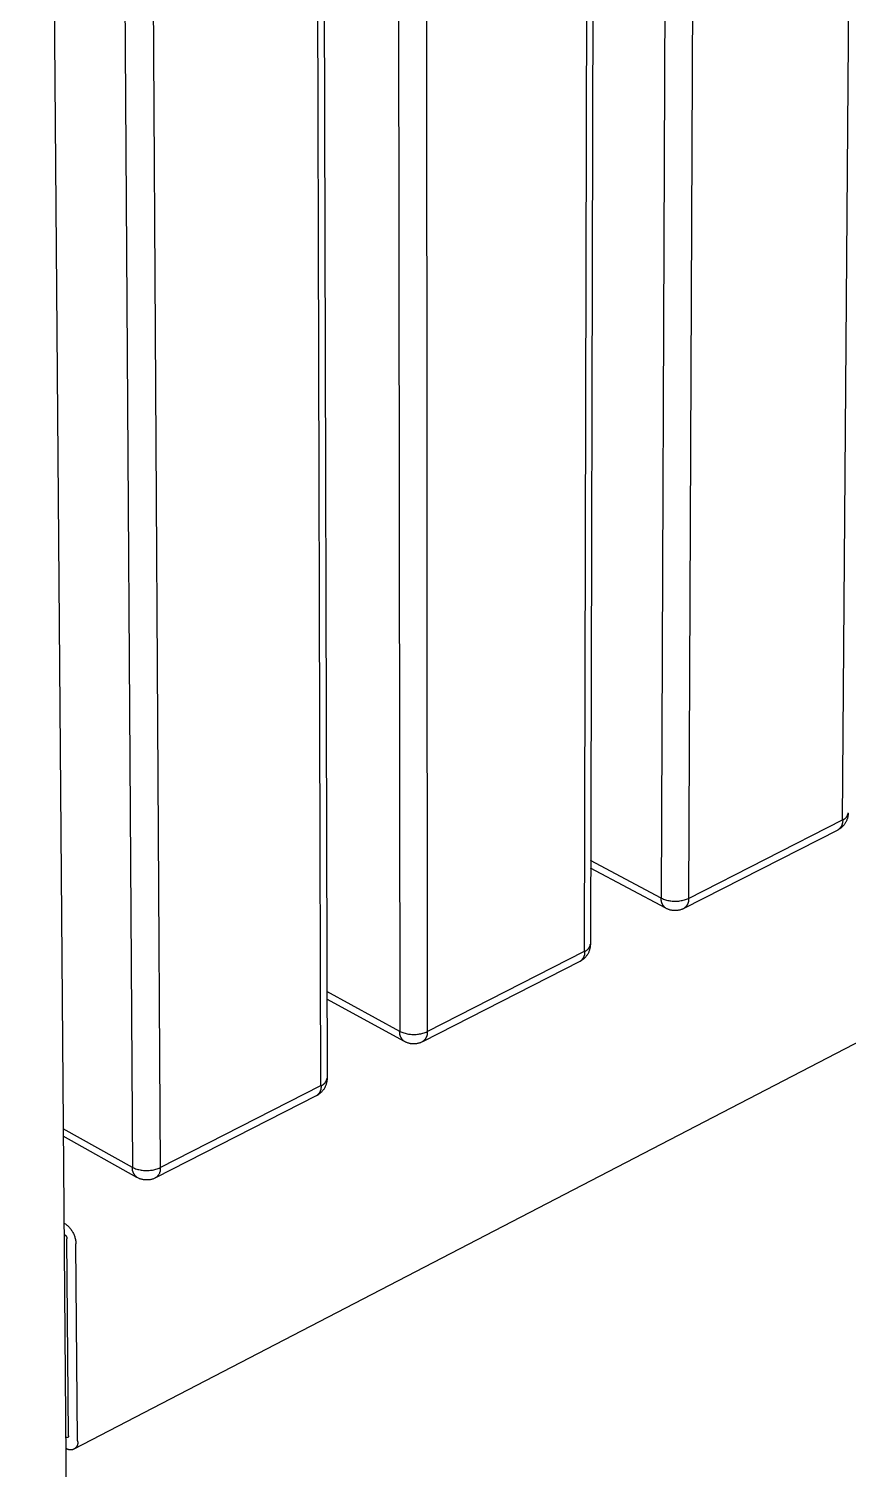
# Model space of a CAD drawing. Header units: millimetres. Extents: x -987 to 2591, y -102 to 2398.
# Drawn here: x 12.9 to 98.7, y 51.9 to 202.6 of the extents above; entities that cross this region are included whole.
import ezdxf

# ---------------------------------------------------------------- set-up
doc = ezdxf.new("R2010")
doc.units = ezdxf.units.MM
doc.header["$MEASUREMENT"] = 0
doc.layers.add('Utwórz2D linie widoczne', color=7, linetype='Continuous', true_color=0x000000)

msp = doc.modelspace()

# ---------------------------------------------------------------- linework, layer by layer
at = {"layer": 'Utwórz2D linie widoczne'}
for p, q in [((98.07, 119.83), (101.38, 564.41)), ((80.85, 558.58), (79.11, 111.64)), ((83.93, 558.56), (81.96, 111.62)), ((71.08, 106.08), (72.15, 554.61)), ((72.8, 555.14), (71.69, 106.84)), ((51.17, 548.65), (51.75, 97.71)), ((54.29, 548.63), (54.62, 97.69)), ((43.51, 92.03), (42.23, 544.59)), ((42.91, 545.14), (44.14, 92.81)), ((12.95, 540.34), (16.9, 41.66)), ((20.8, 538.49), (23.79, 83.48)), ((23.95, 538.47), (26.69, 83.45)), ((159.16, 127.45), (17.66, 53.99)), ((98.65, 120.53), (98.66, 120.56)), ((81.96, 111.62), (98.07, 119.83)), ((97.87, 119.06), (97.84, 119.03)), ((97.89, 119.09), (97.87, 119.06)), ((97.91, 119.13), (97.89, 119.09)), ((97.93, 119.16), (97.91, 119.13)), ((97.95, 119.19), (97.93, 119.16)), ((97.99, 119.06), (97.94, 119.02)), ((97.96, 119.23), (97.95, 119.19)), ((97.98, 119.26), (97.96, 119.23)), ((98, 119.3), (97.98, 119.26)), ((98.04, 119.11), (97.99, 119.06)), ((98.01, 119.34), (98, 119.3)), ((98.02, 119.37), (98.01, 119.34)), ((98.03, 119.41), (98.02, 119.37)), ((98.04, 119.45), (98.03, 119.41)), ((98.05, 119.48), (98.04, 119.45)), ((98.09, 119.16), (98.04, 119.11)), ((98.06, 119.52), (98.05, 119.48)), ((98.07, 119.56), (98.06, 119.52)), ((98.07, 119.83), (98.1, 119.84)), ((98.07, 119.83), (98.07, 119.79)), ((98.07, 119.79), (98.08, 119.75)), ((98.08, 119.68), (98.07, 119.64)), ((98.07, 119.64), (98.07, 119.6)), ((98.07, 119.6), (98.07, 119.56)), ((98.08, 119.75), (98.08, 119.71)), ((98.08, 119.71), (98.08, 119.68)), ((98.14, 119.21), (98.09, 119.16)), ((98.1, 119.84), (98.13, 119.85)), ((98.13, 119.85), (98.16, 119.87)), ((98.18, 119.26), (98.14, 119.21)), ((98.16, 119.87), (98.18, 119.88)), ((98.18, 119.88), (98.21, 119.9)), ((98.23, 119.32), (98.18, 119.26)), ((98.21, 119.9), (98.24, 119.91)), ((98.27, 119.37), (98.23, 119.32)), ((98.24, 119.91), (98.26, 119.93)), ((98.26, 119.93), (98.29, 119.94)), ((98.31, 119.43), (98.27, 119.37)), ((98.29, 119.94), (98.31, 119.96)), ((98.31, 119.96), (98.34, 119.98)), ((98.34, 119.49), (98.31, 119.43)), ((98.34, 119.98), (98.36, 120)), ((98.38, 119.54), (98.34, 119.49)), ((98.36, 120), (98.38, 120.02)), ((98.38, 120.02), (98.4, 120.04)), ((98.41, 119.6), (98.38, 119.54)), ((98.4, 120.04), (98.43, 120.07)), ((98.45, 119.67), (98.41, 119.6)), ((98.43, 120.07), (98.45, 120.09)), ((98.45, 120.09), (98.47, 120.11)), ((98.48, 119.73), (98.45, 119.67)), ((98.47, 120.11), (98.48, 120.14)), ((98.48, 120.14), (98.5, 120.16)), ((98.5, 119.79), (98.48, 119.73)), ((98.5, 120.16), (98.52, 120.19)), ((98.53, 119.86), (98.5, 119.79)), ((98.52, 120.19), (98.54, 120.21)), ((98.55, 119.92), (98.53, 119.86)), ((98.54, 120.21), (98.55, 120.24)), ((98.55, 120.24), (98.57, 120.27)), ((98.57, 119.99), (98.55, 119.92)), ((98.57, 120.27), (98.58, 120.29)), ((98.59, 120.05), (98.57, 119.99)), ((98.58, 120.29), (98.59, 120.32)), ((98.59, 120.32), (98.6, 120.35)), ((98.61, 120.12), (98.59, 120.05)), ((98.6, 120.35), (98.61, 120.38)), ((98.61, 120.38), (98.62, 120.41)), ((98.62, 120.19), (98.61, 120.12)), ((98.62, 120.41), (98.63, 120.44)), ((98.63, 120.26), (98.62, 120.19)), ((98.63, 120.44), (98.64, 120.47)), ((98.64, 120.32), (98.63, 120.26)), ((98.64, 120.47), (98.65, 120.5)), ((98.65, 120.39), (98.64, 120.32)), ((98.65, 120.5), (98.65, 120.53)), ((98.66, 120.53), (98.65, 120.46)), ((98.65, 120.46), (98.65, 120.39)), ((97.56, 118.77), (81.46, 110.56)), ((97.59, 118.79), (97.56, 118.77)), ((97.63, 118.81), (97.59, 118.79)), ((97.66, 118.82), (97.6, 118.79)), ((97.66, 118.84), (97.63, 118.81)), ((97.69, 118.86), (97.66, 118.84)), ((97.72, 118.86), (97.66, 118.82)), ((97.71, 118.89), (97.69, 118.86)), ((97.74, 118.92), (97.71, 118.89)), ((97.77, 118.89), (97.72, 118.86)), ((97.77, 118.94), (97.74, 118.92)), ((97.79, 118.97), (97.77, 118.94)), ((97.83, 118.93), (97.77, 118.89)), ((97.82, 119), (97.79, 118.97)), ((97.84, 119.03), (97.82, 119)), ((97.88, 118.98), (97.83, 118.93)), ((97.94, 119.02), (97.88, 118.98)), ((79.11, 111.64), (71.71, 115.59)), ((79.58, 110.59), (71.71, 114.79)), ((79.11, 111.64), (79.22, 111.59)), ((79.11, 111.6), (79.11, 111.64)), ((79.11, 111.56), (79.11, 111.6)), ((79.11, 111.52), (79.11, 111.56)), ((79.11, 111.48), (79.11, 111.52)), ((79.22, 111.59), (79.33, 111.55)), ((79.33, 111.55), (79.44, 111.51)), ((79.44, 111.51), (79.55, 111.47)), ((81.63, 111.49), (81.74, 111.53)), ((81.74, 111.53), (81.85, 111.57)), ((81.85, 111.57), (81.96, 111.62)), ((81.96, 111.62), (81.96, 111.58)), ((81.96, 111.58), (81.96, 111.54)), ((81.96, 111.54), (81.96, 111.5)), ((79.11, 111.44), (79.11, 111.48)), ((79.11, 111.4), (79.11, 111.44)), ((79.12, 111.36), (79.11, 111.4)), ((79.12, 111.32), (79.12, 111.36)), ((79.13, 111.28), (79.12, 111.32)), ((79.14, 111.24), (79.13, 111.28)), ((79.15, 111.21), (79.14, 111.24)), ((79.16, 111.17), (79.15, 111.21)), ((79.17, 111.13), (79.16, 111.17)), ((79.19, 111.09), (79.17, 111.13)), ((79.2, 111.06), (79.19, 111.09)), ((79.22, 111.02), (79.2, 111.06)), ((79.24, 110.98), (79.22, 111.02)), ((79.26, 110.95), (79.24, 110.98)), ((79.28, 110.91), (79.26, 110.95)), ((79.3, 110.88), (79.28, 110.91)), ((79.32, 110.85), (79.3, 110.88)), ((79.35, 110.82), (79.32, 110.85)), ((79.37, 110.79), (79.35, 110.82)), ((79.4, 110.75), (79.37, 110.79)), ((79.43, 110.73), (79.4, 110.75)), ((79.45, 110.7), (79.43, 110.73)), ((79.48, 110.67), (79.45, 110.7)), ((79.51, 110.64), (79.48, 110.67)), ((79.54, 110.62), (79.51, 110.64)), ((79.58, 110.59), (79.54, 110.62)), ((79.55, 111.47), (79.66, 111.44)), ((79.61, 110.57), (79.58, 110.59)), ((79.67, 110.54), (79.61, 110.57)), ((79.66, 111.44), (79.78, 111.41)), ((79.73, 110.51), (79.67, 110.54)), ((79.79, 110.48), (79.73, 110.51)), ((79.78, 111.41), (79.89, 111.39)), ((79.85, 110.46), (79.79, 110.48)), ((79.92, 110.44), (79.85, 110.46)), ((79.89, 111.39), (80.01, 111.37)), ((79.98, 110.42), (79.92, 110.44)), ((80.05, 110.4), (79.98, 110.42)), ((80.01, 111.37), (80.12, 111.35)), ((80.11, 110.38), (80.05, 110.4)), ((80.18, 110.37), (80.11, 110.38)), ((80.12, 111.35), (80.24, 111.34)), ((80.25, 110.36), (80.18, 110.37)), ((80.24, 111.34), (80.36, 111.33)), ((80.31, 110.35), (80.25, 110.36)), ((80.38, 110.34), (80.31, 110.35)), ((80.36, 111.33), (80.47, 111.32)), ((80.45, 110.34), (80.38, 110.34)), ((80.51, 110.34), (80.45, 110.34)), ((80.47, 111.32), (80.59, 111.32)), ((80.58, 110.34), (80.51, 110.34)), ((80.65, 110.34), (80.58, 110.34)), ((80.59, 111.32), (80.71, 111.33)), ((80.72, 110.34), (80.65, 110.34)), ((80.71, 111.33), (80.82, 111.33)), ((80.78, 110.35), (80.72, 110.34)), ((80.85, 110.36), (80.78, 110.35)), ((80.82, 111.33), (80.94, 111.34)), ((80.92, 110.37), (80.85, 110.36)), ((80.98, 110.38), (80.92, 110.37)), ((80.94, 111.34), (81.06, 111.36)), ((81.05, 110.4), (80.98, 110.38)), ((81.11, 110.42), (81.05, 110.4)), ((81.06, 111.36), (81.17, 111.38)), ((81.18, 110.44), (81.11, 110.42)), ((81.17, 111.38), (81.29, 111.4)), ((81.24, 110.46), (81.18, 110.44)), ((81.31, 110.49), (81.24, 110.46)), ((81.29, 111.4), (81.4, 111.43)), ((81.37, 110.51), (81.31, 110.49)), ((81.43, 110.54), (81.37, 110.51)), ((81.4, 111.43), (81.52, 111.46)), ((81.46, 110.56), (81.43, 110.54)), ((81.49, 110.58), (81.46, 110.56)), ((81.52, 110.61), (81.49, 110.58)), ((81.52, 111.46), (81.63, 111.49)), ((81.55, 110.63), (81.52, 110.61)), ((81.58, 110.66), (81.55, 110.63)), ((81.61, 110.68), (81.58, 110.66)), ((81.64, 110.71), (81.61, 110.68)), ((81.66, 110.74), (81.64, 110.71)), ((81.69, 110.76), (81.66, 110.74)), ((81.71, 110.79), (81.69, 110.76)), ((81.74, 110.82), (81.71, 110.79)), ((81.76, 110.86), (81.74, 110.82)), ((81.78, 110.89), (81.76, 110.86)), ((81.8, 110.92), (81.78, 110.89)), ((81.82, 110.95), (81.8, 110.92)), ((81.84, 110.99), (81.82, 110.95)), ((81.86, 111.02), (81.84, 110.99)), ((81.87, 111.06), (81.86, 111.02)), ((81.89, 111.09), (81.87, 111.06)), ((81.9, 111.13), (81.89, 111.09)), ((81.91, 111.16), (81.9, 111.13)), ((81.92, 111.2), (81.91, 111.16)), ((81.93, 111.24), (81.92, 111.2)), ((81.94, 111.27), (81.93, 111.24)), ((81.95, 111.31), (81.94, 111.27)), ((81.96, 111.39), (81.95, 111.35)), ((81.95, 111.35), (81.95, 111.31)), ((81.96, 111.5), (81.96, 111.46)), ((81.96, 111.46), (81.96, 111.43)), ((81.96, 111.43), (81.96, 111.39)), ((54.62, 97.69), (71.08, 106.08)), ((71, 105.51), (70.98, 105.47)), ((71.01, 105.54), (71, 105.51)), ((71.02, 105.58), (71.01, 105.54)), ((71.04, 105.62), (71.02, 105.58)), ((71.05, 105.65), (71.04, 105.62)), ((71.06, 105.69), (71.05, 105.65)), ((71.07, 105.77), (71.06, 105.73)), ((71.06, 105.73), (71.06, 105.69)), ((71.08, 105.81), (71.07, 105.77)), ((71.08, 106.08), (71.11, 106.09)), ((71.08, 106.08), (71.09, 106.04)), ((71.09, 105.88), (71.08, 105.84)), ((71.08, 105.84), (71.08, 105.81)), ((71.09, 106.04), (71.09, 106)), ((71.09, 106), (71.09, 105.96)), ((71.09, 105.96), (71.09, 105.92)), ((71.09, 105.92), (71.09, 105.88)), ((71.11, 106.09), (71.14, 106.1)), ((71.14, 106.1), (71.17, 106.11)), ((71.17, 106.11), (71.2, 106.13)), ((71.21, 105.52), (71.17, 105.46)), ((71.2, 106.13), (71.22, 106.14)), ((71.26, 105.57), (71.21, 105.52)), ((71.22, 106.14), (71.25, 106.16)), ((71.25, 106.16), (71.28, 106.17)), ((71.3, 105.63), (71.26, 105.57)), ((71.28, 106.17), (71.3, 106.19)), ((71.3, 106.19), (71.33, 106.21)), ((71.34, 105.68), (71.3, 105.63)), ((71.33, 106.21), (71.35, 106.23)), ((71.38, 105.74), (71.34, 105.68)), ((71.35, 106.23), (71.38, 106.25)), ((71.38, 106.25), (71.4, 106.27)), ((71.41, 105.8), (71.38, 105.74)), ((71.4, 106.27), (71.42, 106.29)), ((71.45, 105.87), (71.41, 105.8)), ((71.42, 106.29), (71.44, 106.31)), ((71.44, 106.31), (71.47, 106.34)), ((71.48, 105.93), (71.45, 105.87)), ((71.47, 106.34), (71.49, 106.36)), ((71.51, 105.99), (71.48, 105.93)), ((71.49, 106.36), (71.51, 106.39)), ((71.51, 106.39), (71.52, 106.41)), ((71.54, 106.06), (71.51, 105.99)), ((71.52, 106.41), (71.54, 106.44)), ((71.54, 106.44), (71.56, 106.46)), ((71.56, 106.12), (71.54, 106.06)), ((71.56, 106.46), (71.57, 106.49)), ((71.59, 106.19), (71.56, 106.12)), ((71.57, 106.49), (71.59, 106.52)), ((71.59, 106.52), (71.6, 106.55)), ((71.61, 106.26), (71.59, 106.19)), ((71.6, 106.55), (71.62, 106.57)), ((71.63, 106.33), (71.61, 106.26)), ((71.62, 106.57), (71.63, 106.6)), ((71.63, 106.6), (71.64, 106.63)), ((71.64, 106.4), (71.63, 106.33)), ((71.64, 106.63), (71.65, 106.66)), ((71.66, 106.47), (71.64, 106.4)), ((71.65, 106.66), (71.66, 106.69)), ((71.66, 106.69), (71.67, 106.72)), ((71.67, 106.54), (71.66, 106.47)), ((71.67, 106.75), (71.68, 106.78)), ((71.67, 106.72), (71.67, 106.75)), ((71.68, 106.61), (71.67, 106.54)), ((71.68, 106.81), (71.69, 106.84)), ((71.68, 106.78), (71.68, 106.81)), ((71.69, 106.75), (71.68, 106.68)), ((71.68, 106.68), (71.68, 106.61)), ((71.69, 106.82), (71.69, 106.75)), ((70.58, 105.01), (54.13, 96.62)), ((70.61, 105.03), (70.58, 105.01)), ((70.67, 105.06), (70.61, 105.03)), ((70.64, 105.05), (70.61, 105.03)), ((70.67, 105.08), (70.64, 105.05)), ((70.7, 105.1), (70.67, 105.08)), ((70.73, 105.1), (70.67, 105.06)), ((70.73, 105.13), (70.7, 105.1)), ((70.76, 105.16), (70.73, 105.13)), ((70.79, 105.14), (70.73, 105.1)), ((70.79, 105.18), (70.76, 105.16)), ((70.81, 105.21), (70.79, 105.18)), ((70.85, 105.18), (70.79, 105.14)), ((70.84, 105.24), (70.81, 105.21)), ((70.86, 105.27), (70.84, 105.24)), ((70.91, 105.22), (70.85, 105.18)), ((70.88, 105.31), (70.86, 105.27)), ((70.9, 105.34), (70.88, 105.31)), ((70.92, 105.37), (70.9, 105.34)), ((70.96, 105.26), (70.91, 105.22)), ((70.94, 105.4), (70.92, 105.37)), ((70.96, 105.44), (70.94, 105.4)), ((70.98, 105.47), (70.96, 105.44)), ((71.02, 105.31), (70.96, 105.26)), ((71.07, 105.36), (71.02, 105.31)), ((71.12, 105.41), (71.07, 105.36)), ((71.17, 105.46), (71.12, 105.41)), ((51.75, 97.71), (44.12, 101.87)), ((52.23, 96.65), (44.12, 101.07)), ((51.74, 97.67), (51.75, 97.71)), ((51.74, 97.63), (51.74, 97.67)), ((51.74, 97.59), (51.74, 97.63)), ((51.74, 97.55), (51.74, 97.59)), ((51.74, 97.51), (51.74, 97.55)), ((51.75, 97.47), (51.74, 97.51)), ((51.75, 97.71), (51.85, 97.66)), ((51.75, 97.43), (51.75, 97.47)), ((51.76, 97.39), (51.75, 97.43)), ((51.77, 97.35), (51.76, 97.39)), ((51.78, 97.31), (51.77, 97.35)), ((51.79, 97.28), (51.78, 97.31)), ((51.8, 97.24), (51.79, 97.28)), ((51.81, 97.2), (51.8, 97.24)), ((51.83, 97.16), (51.81, 97.2)), ((51.84, 97.13), (51.83, 97.16)), ((51.86, 97.09), (51.84, 97.13)), ((51.85, 97.66), (51.96, 97.62)), ((51.88, 97.05), (51.86, 97.09)), ((51.9, 97.02), (51.88, 97.05)), ((51.92, 96.99), (51.9, 97.02)), ((51.94, 96.95), (51.92, 96.99)), ((51.96, 96.92), (51.94, 96.95)), ((51.96, 97.62), (52.08, 97.58)), ((51.99, 96.89), (51.96, 96.92)), ((52.01, 96.86), (51.99, 96.89)), ((52.04, 96.83), (52.01, 96.86)), ((52.06, 96.8), (52.04, 96.83)), ((52.09, 96.77), (52.06, 96.8)), ((52.08, 97.58), (52.19, 97.54)), ((52.12, 96.74), (52.09, 96.77)), ((52.15, 96.72), (52.12, 96.74)), ((52.18, 96.69), (52.15, 96.72)), ((52.21, 96.67), (52.18, 96.69)), ((52.19, 97.54), (52.3, 97.51)), ((52.25, 96.64), (52.21, 96.67)), ((52.31, 96.61), (52.25, 96.64)), ((52.3, 97.51), (52.42, 97.48)), ((52.37, 96.58), (52.31, 96.61)), ((52.43, 96.55), (52.37, 96.58)), ((52.42, 97.48), (52.53, 97.45)), ((52.5, 96.53), (52.43, 96.55)), ((52.56, 96.5), (52.5, 96.53)), ((52.53, 97.45), (52.65, 97.43)), ((52.63, 96.48), (52.56, 96.5)), ((52.69, 96.46), (52.63, 96.48)), ((52.65, 97.43), (52.77, 97.41)), ((52.76, 96.45), (52.69, 96.46)), ((52.83, 96.43), (52.76, 96.45)), ((52.77, 97.41), (52.89, 97.4)), ((52.89, 97.4), (53, 97.39)), ((53, 97.39), (53.12, 97.39)), ((53.12, 97.39), (53.24, 97.38)), ((53.24, 97.38), (53.36, 97.39)), ((53.36, 97.39), (53.48, 97.39)), ((53.48, 97.39), (53.6, 97.41)), ((53.65, 96.45), (53.58, 96.43)), ((53.6, 97.41), (53.71, 97.42)), ((53.71, 96.46), (53.65, 96.45)), ((53.71, 97.42), (53.83, 97.44)), ((53.78, 96.48), (53.71, 96.46)), ((53.85, 96.5), (53.78, 96.48)), ((53.83, 97.44), (53.95, 97.46)), ((53.91, 96.52), (53.85, 96.5)), ((53.97, 96.55), (53.91, 96.52)), ((53.95, 97.46), (54.06, 97.49)), ((54.04, 96.58), (53.97, 96.55)), ((54.1, 96.61), (54.04, 96.58)), ((54.06, 97.49), (54.18, 97.52)), ((54.13, 96.63), (54.1, 96.61)), ((54.16, 96.65), (54.13, 96.63)), ((54.19, 96.67), (54.16, 96.65)), ((54.18, 97.52), (54.29, 97.56)), ((54.22, 96.7), (54.19, 96.67)), ((54.25, 96.72), (54.22, 96.7)), ((54.28, 96.75), (54.25, 96.72)), ((54.31, 96.77), (54.28, 96.75)), ((54.29, 97.56), (54.4, 97.6)), ((54.33, 96.8), (54.31, 96.77)), ((54.36, 96.83), (54.33, 96.8)), ((54.38, 96.86), (54.36, 96.83)), ((54.41, 96.89), (54.38, 96.86)), ((54.4, 97.6), (54.51, 97.64)), ((54.43, 96.92), (54.41, 96.89)), ((54.45, 96.95), (54.43, 96.92)), ((54.47, 96.99), (54.45, 96.95)), ((54.49, 97.02), (54.47, 96.99)), ((54.51, 97.05), (54.49, 97.02)), ((54.51, 97.64), (54.62, 97.69)), ((54.52, 97.09), (54.51, 97.05)), ((54.54, 97.12), (54.52, 97.09)), ((54.55, 97.16), (54.54, 97.12)), ((54.57, 97.19), (54.55, 97.16)), ((54.58, 97.23), (54.57, 97.19)), ((54.59, 97.27), (54.58, 97.23)), ((54.6, 97.31), (54.59, 97.27)), ((54.61, 97.34), (54.6, 97.31)), ((54.62, 97.42), (54.61, 97.38)), ((54.61, 97.38), (54.61, 97.34)), ((54.62, 97.69), (54.62, 97.65)), ((54.62, 97.65), (54.63, 97.61)), ((54.63, 97.49), (54.62, 97.46)), ((54.62, 97.46), (54.62, 97.42)), ((54.63, 97.61), (54.63, 97.57)), ((54.63, 97.57), (54.63, 97.53)), ((54.63, 97.53), (54.63, 97.49)), ((52.89, 96.42), (52.83, 96.43)), ((52.96, 96.41), (52.89, 96.42)), ((53.03, 96.4), (52.96, 96.41)), ((53.1, 96.4), (53.03, 96.4)), ((53.17, 96.4), (53.1, 96.4)), ((53.24, 96.4), (53.17, 96.4)), ((53.31, 96.4), (53.24, 96.4)), ((53.37, 96.4), (53.31, 96.4)), ((53.44, 96.41), (53.37, 96.4)), ((53.51, 96.42), (53.44, 96.41)), ((53.58, 96.43), (53.51, 96.42)), ((26.69, 83.45), (43.51, 92.03)), ((43.51, 92.03), (43.54, 92.04)), ((43.51, 92.03), (43.52, 91.99)), ((43.52, 91.99), (43.52, 91.95)), ((43.52, 91.95), (43.52, 91.91)), ((43.54, 92.04), (43.57, 92.05)), ((43.57, 92.05), (43.6, 92.06)), ((43.6, 92.06), (43.63, 92.08)), ((43.63, 92.08), (43.66, 92.09)), ((43.66, 92.09), (43.69, 92.11)), ((43.69, 92.11), (43.72, 92.13)), ((43.72, 92.13), (43.75, 92.15)), ((43.75, 92.15), (43.77, 92.17)), ((43.77, 92.17), (43.8, 92.19)), ((43.8, 92.19), (43.82, 92.21)), ((43.82, 92.21), (43.85, 92.23)), ((43.85, 92.23), (43.87, 92.26)), ((43.87, 92.26), (43.89, 92.28)), ((43.89, 92.28), (43.92, 92.3)), ((43.92, 92.3), (43.94, 92.33)), ((43.96, 91.95), (43.93, 91.88)), ((43.94, 92.33), (43.96, 92.36)), ((43.96, 92.36), (43.98, 92.38)), ((43.99, 92.02), (43.96, 91.95)), ((43.98, 92.38), (43.99, 92.41)), ((43.99, 92.41), (44.01, 92.44)), ((44.01, 92.08), (43.99, 92.02)), ((44.01, 92.44), (44.03, 92.47)), ((44.04, 92.15), (44.01, 92.08)), ((44.03, 92.47), (44.04, 92.5)), ((44.04, 92.5), (44.06, 92.53)), ((44.06, 92.22), (44.04, 92.15)), ((44.06, 92.53), (44.07, 92.56)), ((44.08, 92.29), (44.06, 92.22)), ((44.07, 92.56), (44.08, 92.59)), ((44.08, 92.59), (44.1, 92.62)), ((44.09, 92.36), (44.08, 92.29)), ((44.11, 92.43), (44.09, 92.36)), ((44.1, 92.62), (44.11, 92.65)), ((44.11, 92.65), (44.12, 92.68)), ((44.12, 92.5), (44.11, 92.43)), ((44.12, 92.71), (44.13, 92.75)), ((44.12, 92.68), (44.12, 92.71)), ((44.13, 92.57), (44.12, 92.5)), ((44.13, 92.75), (44.14, 92.78)), ((44.14, 92.64), (44.13, 92.57)), ((44.14, 92.78), (44.14, 92.81)), ((44.14, 92.78), (44.14, 92.71)), ((44.14, 92.71), (44.14, 92.64)), ((43.02, 90.95), (26.21, 82.38)), ((43.05, 90.98), (43.02, 90.95)), ((43.11, 91.01), (43.05, 90.97)), ((43.08, 91), (43.05, 90.98)), ((43.11, 91.02), (43.08, 91)), ((43.14, 91.05), (43.11, 91.02)), ((43.17, 91.04), (43.11, 91.01)), ((43.17, 91.08), (43.14, 91.05)), ((43.2, 91.1), (43.17, 91.08)), ((43.23, 91.08), (43.17, 91.04)), ((43.22, 91.13), (43.2, 91.1)), ((43.25, 91.16), (43.22, 91.13)), ((43.29, 91.12), (43.23, 91.08)), ((43.27, 91.19), (43.25, 91.16)), ((43.3, 91.22), (43.27, 91.19)), ((43.35, 91.17), (43.29, 91.12)), ((43.32, 91.25), (43.3, 91.22)), ((43.34, 91.28), (43.32, 91.25)), ((43.36, 91.32), (43.34, 91.28)), ((43.4, 91.21), (43.35, 91.17)), ((43.38, 91.35), (43.36, 91.32)), ((43.4, 91.39), (43.38, 91.35)), ((43.41, 91.42), (43.4, 91.39)), ((43.46, 91.26), (43.4, 91.21)), ((43.43, 91.46), (43.41, 91.42)), ((43.44, 91.49), (43.43, 91.46)), ((43.46, 91.53), (43.44, 91.49)), ((43.47, 91.56), (43.46, 91.53)), ((43.51, 91.31), (43.46, 91.26)), ((43.48, 91.6), (43.47, 91.56)), ((43.49, 91.64), (43.48, 91.6)), ((43.5, 91.68), (43.49, 91.64)), ((43.51, 91.75), (43.5, 91.72)), ((43.5, 91.72), (43.5, 91.68)), ((43.52, 91.83), (43.51, 91.79)), ((43.51, 91.79), (43.51, 91.75)), ((43.56, 91.36), (43.51, 91.31)), ((43.52, 91.91), (43.52, 91.87)), ((43.52, 91.87), (43.52, 91.83)), ((43.61, 91.41), (43.56, 91.36)), ((43.66, 91.47), (43.61, 91.41)), ((43.7, 91.52), (43.66, 91.47)), ((43.75, 91.58), (43.7, 91.52)), ((43.79, 91.64), (43.75, 91.58)), ((43.83, 91.7), (43.79, 91.64)), ((43.86, 91.76), (43.83, 91.7)), ((43.9, 91.82), (43.86, 91.76)), ((43.93, 91.88), (43.9, 91.82)), ((23.79, 83.48), (16.54, 87.52)), ((24.26, 82.43), (16.55, 86.73)), ((23.79, 83.48), (23.9, 83.43)), ((23.79, 83.44), (23.79, 83.48)), ((23.79, 83.4), (23.79, 83.44)), ((23.79, 83.36), (23.79, 83.4)), ((23.79, 83.32), (23.79, 83.36)), ((23.79, 83.28), (23.79, 83.32)), ((23.79, 83.24), (23.79, 83.28)), ((23.8, 83.2), (23.79, 83.24)), ((23.81, 83.16), (23.8, 83.2)), ((23.81, 83.12), (23.81, 83.16)), ((23.82, 83.08), (23.81, 83.12)), ((23.83, 83.05), (23.82, 83.08)), ((23.85, 83.01), (23.83, 83.05)), ((23.86, 82.97), (23.85, 83.01)), ((23.87, 82.93), (23.86, 82.97)), ((23.89, 82.9), (23.87, 82.93)), ((23.91, 82.86), (23.89, 82.9)), ((23.9, 83.43), (24.01, 83.38)), ((24.01, 83.38), (24.12, 83.34)), ((24.12, 83.34), (24.24, 83.3)), ((24.24, 83.3), (24.35, 83.27)), ((24.35, 83.27), (24.47, 83.24)), ((24.47, 83.24), (24.58, 83.21)), ((24.58, 83.21), (24.7, 83.19)), ((24.7, 83.19), (24.82, 83.17)), ((24.82, 83.17), (24.94, 83.16)), ((24.94, 83.16), (25.06, 83.15)), ((25.06, 83.15), (25.18, 83.15)), ((25.18, 83.15), (25.3, 83.15)), ((25.3, 83.15), (25.42, 83.15)), ((25.42, 83.15), (25.54, 83.16)), ((25.54, 83.16), (25.66, 83.17)), ((25.66, 83.17), (25.78, 83.18)), ((25.78, 83.18), (25.9, 83.2)), ((25.9, 83.2), (26.01, 83.23)), ((26.01, 83.23), (26.13, 83.25)), ((26.13, 83.25), (26.24, 83.29)), ((26.24, 83.29), (26.36, 83.32)), ((26.36, 83.32), (26.47, 83.36)), ((26.47, 83.36), (26.58, 83.41)), ((26.58, 83.41), (26.69, 83.45)), ((26.62, 82.89), (26.6, 82.85)), ((26.63, 82.93), (26.62, 82.89)), ((26.64, 82.96), (26.63, 82.93)), ((26.66, 83), (26.64, 82.96)), ((26.67, 83.03), (26.66, 83)), ((26.68, 83.07), (26.67, 83.03)), ((26.69, 83.15), (26.68, 83.11)), ((26.68, 83.11), (26.68, 83.07)), ((26.69, 83.45), (26.7, 83.42)), ((26.7, 83.22), (26.69, 83.19)), ((26.69, 83.19), (26.69, 83.15)), ((26.7, 83.42), (26.7, 83.38)), ((26.7, 83.38), (26.7, 83.34)), ((26.7, 83.34), (26.7, 83.3)), ((26.7, 83.3), (26.7, 83.26)), ((26.7, 83.26), (26.7, 83.22)), ((23.92, 82.83), (23.91, 82.86)), ((23.94, 82.79), (23.92, 82.83)), ((23.96, 82.76), (23.94, 82.79)), ((23.99, 82.72), (23.96, 82.76)), ((24.01, 82.69), (23.99, 82.72)), ((24.03, 82.66), (24.01, 82.69)), ((24.06, 82.63), (24.03, 82.66)), ((24.08, 82.6), (24.06, 82.63)), ((24.11, 82.57), (24.08, 82.6)), ((24.14, 82.54), (24.11, 82.57)), ((24.17, 82.51), (24.14, 82.54)), ((24.2, 82.49), (24.17, 82.51)), ((24.23, 82.46), (24.2, 82.49)), ((24.26, 82.44), (24.23, 82.46)), ((24.29, 82.41), (24.26, 82.44)), ((24.35, 82.38), (24.29, 82.41)), ((24.42, 82.35), (24.35, 82.38)), ((24.48, 82.32), (24.42, 82.35)), ((24.54, 82.29), (24.48, 82.32)), ((24.61, 82.27), (24.54, 82.29)), ((24.68, 82.25), (24.61, 82.27)), ((24.74, 82.23), (24.68, 82.25)), ((24.81, 82.21), (24.74, 82.23)), ((24.88, 82.2), (24.81, 82.21)), ((24.95, 82.18), (24.88, 82.2)), ((25.02, 82.17), (24.95, 82.18)), ((25.09, 82.17), (25.02, 82.17)), ((25.16, 82.16), (25.09, 82.17)), ((25.23, 82.16), (25.16, 82.16)), ((25.3, 82.16), (25.23, 82.16)), ((25.37, 82.16), (25.3, 82.16)), ((25.44, 82.16), (25.37, 82.16)), ((25.51, 82.17), (25.44, 82.16)), ((25.58, 82.18), (25.51, 82.17)), ((25.65, 82.19), (25.58, 82.18)), ((25.72, 82.2), (25.65, 82.19)), ((25.79, 82.22), (25.72, 82.2)), ((25.85, 82.24), (25.79, 82.22)), ((25.92, 82.26), (25.85, 82.24)), ((25.99, 82.28), (25.92, 82.26)), ((26.05, 82.31), (25.99, 82.28)), ((26.12, 82.34), (26.05, 82.31)), ((26.18, 82.37), (26.12, 82.34)), ((26.21, 82.39), (26.18, 82.37)), ((26.24, 82.41), (26.21, 82.39)), ((26.27, 82.43), (26.24, 82.41)), ((26.3, 82.46), (26.27, 82.43)), ((26.33, 82.48), (26.3, 82.46)), ((26.36, 82.51), (26.33, 82.48)), ((26.39, 82.54), (26.36, 82.51)), ((26.41, 82.57), (26.39, 82.54)), ((26.44, 82.59), (26.41, 82.57)), ((26.46, 82.62), (26.44, 82.59)), ((26.49, 82.66), (26.46, 82.62)), ((26.51, 82.69), (26.49, 82.66)), ((26.53, 82.72), (26.51, 82.69)), ((26.55, 82.75), (26.53, 82.72)), ((26.57, 82.79), (26.55, 82.75)), ((26.59, 82.82), (26.57, 82.79)), ((26.6, 82.85), (26.59, 82.82)), ((16.69, 77.62), (16.62, 77.66)), ((16.69, 77.62), (16.77, 77.57)), ((16.77, 77.57), (16.84, 77.51)), ((16.84, 77.51), (16.92, 77.45)), ((16.92, 77.45), (16.99, 77.39)), ((16.99, 77.39), (17.06, 77.33)), ((17.06, 77.33), (17.12, 77.26)), ((17.12, 77.26), (17.19, 77.19)), ((17.19, 77.19), (17.25, 77.12)), ((17.25, 77.12), (17.31, 77.05)), ((17.31, 77.05), (17.36, 76.97)), ((17.36, 76.97), (17.42, 76.89)), ((17.42, 76.89), (17.47, 76.82)), ((16.7, 76.44), (16.63, 76.48)), ((16.7, 76.44), (16.72, 76.43)), ((16.72, 76.43), (16.73, 76.42)), ((16.73, 76.42), (16.75, 76.4)), ((16.75, 76.4), (16.76, 76.39)), ((16.76, 76.39), (16.77, 76.38)), ((16.77, 76.38), (16.79, 76.37)), ((16.79, 76.37), (16.8, 76.35)), ((16.8, 76.35), (16.81, 76.34)), ((16.81, 76.34), (16.82, 76.32)), ((16.82, 76.32), (16.84, 76.31)), ((16.84, 76.31), (16.85, 76.29)), ((16.85, 76.29), (16.86, 76.28)), ((16.86, 76.28), (16.87, 76.26)), ((16.87, 76.26), (16.88, 76.24)), ((16.88, 76.24), (16.88, 76.23)), ((16.88, 76.23), (16.89, 76.21)), ((16.89, 76.21), (16.9, 76.19)), ((16.9, 76.19), (16.91, 76.18)), ((16.91, 76.18), (16.91, 76.16)), ((16.91, 76.16), (16.92, 76.14)), ((16.92, 76.14), (16.92, 76.12)), ((16.92, 76.12), (16.93, 76.1)), ((16.93, 76.1), (16.93, 76.09)), ((16.93, 76.09), (16.93, 76.07)), ((16.93, 76.07), (16.94, 76.05)), ((16.94, 76.05), (16.94, 76.03)), ((16.94, 76.03), (16.94, 76.01)), ((17.1, 55.4), (16.94, 76.01)), ((17.47, 76.82), (17.52, 76.74)), ((17.52, 76.74), (17.56, 76.65)), ((17.56, 76.65), (17.61, 76.57)), ((17.61, 76.57), (17.65, 76.48)), ((17.65, 76.48), (17.68, 76.4)), ((17.68, 76.4), (17.72, 76.31)), ((17.72, 76.31), (17.75, 76.22)), ((17.75, 76.22), (17.77, 76.13)), ((17.77, 76.13), (17.8, 76.04)), ((17.8, 76.04), (17.82, 75.95)), ((17.82, 75.95), (17.84, 75.86)), ((17.84, 75.86), (17.85, 75.76)), ((17.85, 75.76), (17.86, 75.67)), ((17.86, 75.67), (17.87, 75.58)), ((17.87, 75.58), (17.88, 75.48)), ((18.04, 54.86), (17.88, 75.48)), ((16.8, 55.28), (16.87, 55.24)), ((16.87, 55.23), (16.87, 55.24)), ((16.88, 55.23), (16.87, 55.23)), ((16.89, 55.23), (16.88, 55.23)), ((16.88, 55.23), (16.88, 55.23)), ((16.89, 55.22), (16.89, 55.23)), ((16.9, 55.22), (16.89, 55.22)), ((16.91, 55.22), (16.9, 55.22)), ((16.9, 55.22), (16.9, 55.22)), ((16.9, 55.22), (16.9, 55.22)), ((16.91, 55.21), (16.91, 55.22)), ((16.92, 55.21), (16.91, 55.21)), ((16.93, 55.21), (16.92, 55.21)), ((16.92, 55.21), (16.92, 55.21)), ((16.94, 55.21), (16.93, 55.21)), ((16.93, 55.21), (16.93, 55.21)), ((16.95, 55.21), (16.94, 55.21)), ((16.94, 55.21), (16.94, 55.21)), ((16.96, 55.21), (16.95, 55.21)), ((16.97, 55.21), (16.96, 55.21)), ((16.96, 55.21), (16.96, 55.21)), ((16.98, 55.21), (16.97, 55.21)), ((16.97, 55.21), (16.97, 55.21)), ((16.99, 55.21), (16.98, 55.21)), ((16.98, 55.21), (16.98, 55.21)), ((17, 55.21), (16.99, 55.21)), ((16.99, 55.21), (16.99, 55.21)), ((17.01, 55.22), (17, 55.21)), ((17, 55.21), (17, 55.21)), ((17.02, 55.22), (17.01, 55.22)), ((17.01, 55.22), (17.01, 55.22)), ((17.03, 55.23), (17.02, 55.22)), ((17.02, 55.22), (17.02, 55.22)), ((17.02, 55.22), (17.02, 55.22)), ((17.04, 55.23), (17.03, 55.23)), ((17.03, 55.23), (17.03, 55.23)), ((17.05, 55.24), (17.04, 55.23)), ((17.04, 55.23), (17.04, 55.23)), ((17.06, 55.25), (17.05, 55.24)), ((17.05, 55.24), (17.05, 55.24)), ((17.05, 55.24), (17.05, 55.24)), ((17.07, 55.25), (17.06, 55.25)), ((17.06, 55.25), (17.06, 55.25)), ((17.08, 55.27), (17.07, 55.26)), ((17.07, 55.26), (17.07, 55.26)), ((17.07, 55.26), (17.07, 55.25)), ((17.09, 55.28), (17.08, 55.28)), ((17.08, 55.28), (17.08, 55.27)), ((17.08, 55.27), (17.08, 55.27)), ((17.08, 55.27), (17.08, 55.27)), ((17.1, 55.3), (17.09, 55.3)), ((17.09, 55.3), (17.09, 55.29)), ((17.09, 55.29), (17.09, 55.29)), ((17.09, 55.29), (17.09, 55.28)), ((17.1, 55.4), (17.1, 55.39)), ((17.1, 55.39), (17.1, 55.39)), ((17.1, 55.39), (17.1, 55.38)), ((17.1, 55.38), (17.1, 55.38)), ((17.1, 55.38), (17.11, 55.37)), ((17.11, 55.34), (17.1, 55.34)), ((17.1, 55.34), (17.1, 55.33)), ((17.1, 55.33), (17.1, 55.33)), ((17.1, 55.33), (17.1, 55.32)), ((17.1, 55.32), (17.1, 55.32)), ((17.1, 55.32), (17.1, 55.31)), ((17.1, 55.31), (17.1, 55.31)), ((17.1, 55.31), (17.1, 55.3)), ((17.11, 55.37), (17.11, 55.37)), ((17.11, 55.37), (17.11, 55.36)), ((17.11, 55.36), (17.11, 55.36)), ((17.11, 55.36), (17.11, 55.35)), ((17.11, 55.35), (17.11, 55.35)), ((17.11, 55.35), (17.11, 55.34)), ((17.94, 54.25), (17.93, 54.23)), ((17.95, 54.27), (17.94, 54.25)), ((17.97, 54.29), (17.95, 54.27)), ((17.98, 54.32), (17.97, 54.29)), ((17.99, 54.34), (17.98, 54.32)), ((18, 54.36), (17.99, 54.34)), ((18.01, 54.39), (18, 54.36)), ((18.02, 54.41), (18.01, 54.39)), ((18.03, 54.43), (18.02, 54.41)), ((18.04, 54.46), (18.03, 54.43)), ((18.04, 54.86), (18.04, 54.84)), ((18.04, 54.84), (18.05, 54.81)), ((18.05, 54.51), (18.04, 54.48)), ((18.04, 54.48), (18.04, 54.46)), ((18.05, 54.81), (18.05, 54.79)), ((18.05, 54.79), (18.06, 54.76)), ((18.06, 54.56), (18.05, 54.53)), ((18.05, 54.53), (18.05, 54.51)), ((18.06, 54.76), (18.06, 54.74)), ((18.06, 54.74), (18.06, 54.71)), ((18.06, 54.71), (18.06, 54.69)), ((18.06, 54.69), (18.06, 54.66)), ((18.06, 54.66), (18.06, 54.64)), ((18.06, 54.64), (18.06, 54.61)), ((18.06, 54.61), (18.06, 54.58)), ((18.06, 54.58), (18.06, 54.56)), ((16.81, 54.11), (16.88, 54.06)), ((16.9, 54.05), (16.88, 54.06)), ((16.92, 54.04), (16.9, 54.05)), ((16.94, 54.02), (16.92, 54.04)), ((16.96, 54.01), (16.94, 54.02)), ((16.99, 54), (16.96, 54.01)), ((17.01, 53.99), (16.99, 54)), ((17.03, 53.98), (17.01, 53.99)), ((17.06, 53.97), (17.03, 53.98)), ((17.08, 53.96), (17.06, 53.97)), ((17.11, 53.95), (17.08, 53.96)), ((17.13, 53.94), (17.11, 53.95)), ((17.16, 53.94), (17.13, 53.94)), ((17.18, 53.93), (17.16, 53.94)), ((17.21, 53.93), (17.18, 53.93)), ((17.23, 53.92), (17.21, 53.93)), ((17.26, 53.92), (17.23, 53.92)), ((17.28, 53.92), (17.26, 53.92)), ((17.31, 53.92), (17.28, 53.92)), ((17.33, 53.92), (17.31, 53.92)), ((17.36, 53.92), (17.33, 53.92)), ((17.39, 53.92), (17.36, 53.92)), ((17.41, 53.92), (17.39, 53.92)), ((17.44, 53.93), (17.41, 53.92)), ((17.46, 53.93), (17.44, 53.93)), ((17.49, 53.94), (17.46, 53.93)), ((17.51, 53.94), (17.49, 53.94)), ((17.54, 53.95), (17.51, 53.94)), ((17.56, 53.96), (17.54, 53.95)), ((17.58, 53.97), (17.56, 53.96)), ((17.61, 53.98), (17.58, 53.97)), ((17.63, 53.99), (17.61, 53.98)), ((17.66, 54), (17.63, 53.99)), ((17.68, 54.01), (17.66, 54)), ((17.7, 54.02), (17.68, 54.01)), ((17.72, 54.03), (17.7, 54.02)), ((17.74, 54.05), (17.72, 54.03)), ((17.76, 54.06), (17.74, 54.05)), ((17.78, 54.08), (17.76, 54.06)), ((17.8, 54.1), (17.78, 54.08)), ((17.82, 54.11), (17.8, 54.1)), ((17.84, 54.13), (17.82, 54.11)), ((17.86, 54.15), (17.84, 54.13)), ((17.88, 54.17), (17.86, 54.15)), ((17.89, 54.19), (17.88, 54.17)), ((17.91, 54.21), (17.89, 54.19)), ((17.93, 54.23), (17.91, 54.21))]:
    msp.add_line(p, q, dxfattribs=at)

doc.saveas('drawing.dxf')
